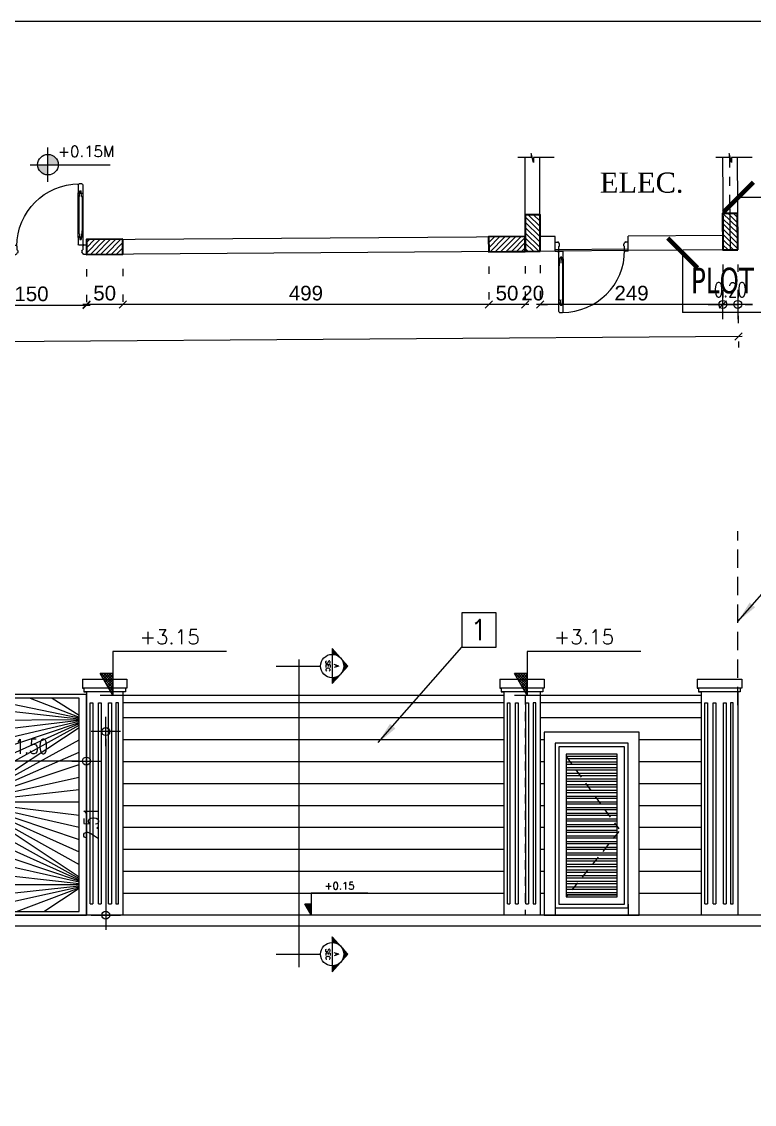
# Model space of a CAD drawing. Header units: millimetres. Extents: x -11627 to -10952, y 10244 to 10588.
# Drawn here: x -11476.38 to -11466.38, y 10417.15 to 10431.93 of the extents above; entities that cross this region are included whole.
import ezdxf
from ezdxf.enums import TextEntityAlignment as Align

# ---------------------------------------------------------------- set-up
doc = ezdxf.new("R2010")
doc.units = ezdxf.units.MM
doc.header["$PDMODE"] = 35
for name, pattern in [('DOT', [0.25, 0, -0.25]), ('GROUND FLOOR XREF - option 3$0$FATHER FR$0$CENTER2', [1.125, 0.75, -0.125, 0.125, -0.125]), ('HIDDEN', [0.375, 0.25, -0.125]), ('HIDDEN2', [0.1875, 0.125, -0.0625])]:
    doc.linetypes.add(name, pattern=pattern)
doc.layers.get('0').update_dxf_attribs({"lineweight": 5})
doc.layers.get('DEFPOINTS').update_dxf_attribs({"lineweight": 5})
for name, color, linetype, lineweight in [('A-AXIS LINE', 8, 'GROUND FLOOR XREF - option 3$0$FATHER FR$0$CENTER2', 0), ('A-GEN DIMS INTERNAL', 86, 'Continuous', 5), ('A-TEXT', 3, 'Continuous', 13), ('BORDER A1', 7, 'Continuous', 100), ('CIRCLE', 57, 'Continuous', 5), ('DIM IN', 191, 'Continuous', 5), ('DOORS', 30, 'Continuous', 9), ('DOORS-WINDOWS-Hidden', 5, 'HIDDEN2', 9), ('ELEV-BLUE', 32, 'Continuous', 9), ('ELEV-MAGENTA', 6, 'Continuous', 5), ('elev.', 42, 'Continuous', 5), ('HATCH', 8, 'Continuous', 0), ('hidden', 251, 'HIDDEN2', 5), ('Notes', 32, 'Continuous', 5), ('STAIR', 34, 'Continuous', 5), ('SYMBOLS LEVEL', 233, 'Continuous', 5), ('Title Block', 7, 'Continuous', 0), ('WALLS', 4, 'Continuous', 35)]:
    doc.layers.add(name, color=color, linetype=linetype, lineweight=lineweight)
for name, color, linetype in [('A-PLOT LIMIT', 1, 'Continuous'), ('A-REFLECT UP', 8, 'HIDDEN'), ('COLUMN', 1, 'Continuous'), ('INSERT TEXT', 1, 'Continuous')]:
    doc.layers.add(name, color=color, linetype=linetype)
doc.styles.add('DIMTEXT', font='romans.shx', dxfattribs={"width": 0.75})
doc.styles.add('Finish-Square', font='ROMANS.shx', dxfattribs={"height": 0.2})
doc.styles.add('frame', font='verdana.ttf', dxfattribs={"width": 5})
doc.styles.add('GROUND FLOOR XREF - option 3$0$STYLE1', font='arial.ttf', dxfattribs={"height": 0.2})
doc.styles.add('ROMANS', font='romans.shx', dxfattribs={"width": 0.85})
doc.styles.add('Section-Level', font='romans.shx', dxfattribs={"height": 0.2})
doc.styles.add('Section-Numbers', font='ROMANS.shx', dxfattribs={"height": 0.1875})
doc.styles.add('SIMPLEX', font='romans.shx', dxfattribs={"width": 0.75})
doc.styles.add('STYLE2', font='times.ttf', dxfattribs={"height": 0.25})
doc.styles.add('T20-200', font='ROMANS.SHX', dxfattribs={"height": 0.4})
doc.dimstyles.new('D100', dxfattribs={"dimtxt": 0.2, "dimasz": 0.1, "dimexe": 0.18, "dimexo": 0.0625, "dimgap": 0.1, "dimtad": 1, "dimzin": 0, "dimdsep": 46, "dimtxsty": 'SIMPLEX', "dimblk": 'DOT1', "dimcen": 0.1, "dimse1": 1, "dimse2": 1, "dimclrd": 256, "dimclre": 256, "dimclrt": 256, "dimadec": 0, "dimazin": 0, "dimtfac": 5, "dimtix": 1, "dimtmove": 2, "dimatfit": 3, "dimfxl": 1, "dimtolj": 1, "dimtzin": 0, "dimlwd": -1, "dimlwe": -1, "dimarcsym": 0})
doc.dimstyles.new('DIM 100', dxfattribs={"dimtxt": 0.2, "dimasz": 0.1, "dimexe": 0.15, "dimexo": 0.2, "dimgap": 0.05, "dimtad": 1, "dimdec": 0, "dimlfac": 100, "dimzin": 1, "dimdsep": 46, "dimtxsty": 'GROUND FLOOR XREF - option 3$0$STYLE1', "dimblk": 'OBLIQUE', "dimcen": 0.02, "dimdle": 0.05, "dimclrd": 256, "dimclre": 6, "dimclrt": 3, "dimadec": 1, "dimazin": 0, "dimtfac": 0.9, "dimtdec": 0, "dimtix": 1, "dimtofl": 0, "dimtmove": 2, "dimatfit": 3, "dimldrblk": 'ARCHTICK', "dimfxl": 1, "dimtolj": 1, "dimtzin": 12, "dimlwd": -1, "dimlwe": -1, "dimarcsym": 0})
doc.dimstyles.new('DIM 100 AX', dxfattribs={"dimtxt": 0.23, "dimasz": 0.1, "dimexe": 0.15, "dimexo": 0.2, "dimgap": 0.05, "dimtad": 1, "dimdec": 0, "dimlfac": 100, "dimrnd": 5, "dimzin": 1, "dimdsep": 46, "dimtxsty": 'ROMANS', "dimblk": 'OBLIQUE', "dimcen": 0.02, "dimdle": 0.05, "dimclrd": 256, "dimclre": 6, "dimclrt": 3, "dimadec": 1, "dimazin": 0, "dimtfac": 0.9, "dimtdec": 0, "dimtix": 1, "dimtofl": 0, "dimtmove": 2, "dimatfit": 3, "dimldrblk": 'ARCHTICK', "dimfxl": 1, "dimtolj": 1, "dimtzin": 12, "dimlwd": -1, "dimlwe": -1, "dimarcsym": 0})

# ---------------------------------------------------------------- blocks, each defined once
blk = doc.blocks.new('*X116')
at = {"color": 0}
for p, q in [((3.64, 1.17), (3.7, 1.22)), ((5.34, -0.39), (3.73, 1.22)), ((3.77, 0.94), (4.05, 1.22)), ((3.9, 0.72), (4.41, 1.22)), ((5.34, -0.75), (3.94, 0.66)), ((4.03, 0.5), (4.76, 1.22)), ((5.34, -0.04), (4.08, 1.22)), ((4.16, 0.27), (5.11, 1.22)), ((4.29, 0.05), (5.34, 1.1)), ((4.42, -0.18), (5.34, 0.75)), ((5.34, 0.31), (4.43, 1.22)), ((4.55, -0.4), (5.34, 0.39)), ((4.68, -0.62), (5.34, 0.04)), ((5.34, 0.67), (4.79, 1.22)), ((5.34, 1.02), (5.14, 1.22)), ((5.34, -1.1), (4.42, -0.18)), ((4.81, -0.85), (5.34, -0.31)), ((5.34, -1.45), (4.91, -1.02)), ((4.94, -1.07), (5.34, -0.67)), ((5.07, -1.3), (5.34, -1.02)), ((5.2, -1.52), (5.34, -1.37)), ((5.33, -1.75), (5.34, -1.73))]:
    blk.add_line(p, q, dxfattribs=at)
blk = doc.blocks.new('Level-Section')
at = {"color": 0}
for p, q in [((1.55, 0.6), (0, 0.6)), ((0, 0.6), (0, 0)), ((0, 0), (-0.173, 0.3)), ((0, 0.3), (-0.173, 0.3))]:
    blk.add_line(p, q, dxfattribs=at)
blk.add_line((0.173, 0), (-0.173, 0))
at = {"color": 0, "xscale": 0.1000000000000227, "yscale": 0.1000000000000227, "zscale": 0.1000000000000227}
blk.add_blockref('*X116', (-0.534, 0.178), dxfattribs=at)
at = {"color": 0, "style": 'Section-Level'}
blk.add_attdef('LEVEL', text='', height=0.2, dxfattribs=at).set_placement((0.775, 0.8), align=Align.MIDDLE_CENTER)
blk = doc.blocks.new('DOT1')
at = {"color": 0}
for p, q in [((0, -2), (0, 2)), ((-2, 0), (2, 0))]:
    blk.add_line(p, q, dxfattribs=at)
blk.add_circle((0, 0), 0.54, dxfattribs=at)
blk = doc.blocks.new('*D414')
at = {"layer": 'DEFPOINTS', "color": 0, "transparency": 16777216}
for p in [(-11476.994, 10422.238), (-11475.494, 10422.238), (-11476.994, 10421.835)]:
    blk.add_point(p, dxfattribs=at)
at = {"layer": 'DIM IN', "transparency": 16777216}
blk.add_line((-11475.594, 10421.835), (-11476.894, 10421.835), dxfattribs=at)
at = {"layer": 'DIM IN', "transparency": 16777216, "xscale": 0.1, "yscale": 0.1, "zscale": 0.1, "rotation": 180}
blk.add_blockref('DOT1', (-11476.994, 10421.835), dxfattribs=at)
at = {"layer": 'DIM IN', "transparency": 16777216, "xscale": 0.1, "yscale": 0.1, "zscale": 0.1}
blk.add_blockref('DOT1', (-11475.494, 10421.835), dxfattribs=at)
at = {"layer": 'DIM IN', "transparency": 16777216, "insert": (-11476.244, 10422.035), "char_height": 0.2, "attachment_point": 5, "style": 'SIMPLEX'}
blk.add_mtext('\\A1;1.50', dxfattribs=at)
blk = doc.blocks.new('*D416')
at = {"layer": 'DEFPOINTS', "color": 0, "transparency": 16777216}
for p in [(-11475.861, 10422.238), (-11475.861, 10419.731), (-11475.231, 10419.731)]:
    blk.add_point(p, dxfattribs=at)
at = {"layer": 'DIM IN', "transparency": 16777216}
blk.add_line((-11475.231, 10422.138), (-11475.231, 10419.831), dxfattribs=at)
at = {"layer": 'DIM IN', "transparency": 16777216, "xscale": 0.1, "yscale": 0.1, "zscale": 0.1}
for p, rotation in [((-11475.231, 10422.238), 90), ((-11475.231, 10419.731), 270)]:
    blk.add_blockref('DOT1', p, dxfattribs=dict(at, rotation=rotation))
at = {"layer": 'DIM IN', "transparency": 16777216, "insert": (-11475.431, 10420.985), "char_height": 0.2, "attachment_point": 5, "rotation": 90, "style": 'SIMPLEX'}
blk.add_mtext('\\A1;2.51', dxfattribs=at)
blk = doc.blocks.new('_Oblique')
at = {"color": 0, "linetype": 'ByBlock', "lineweight": -2}
blk.add_line((-0.5, -0.5), (0.5, 0.5), dxfattribs=at)
blk = doc.blocks.new('*D417')
at = {"layer": 'A-GEN DIMS INTERNAL', "color": 6, "linetype": 'DOT', "transparency": 16777216}
for p, q in [((-11466.601, 10428.615), (-11466.593, 10427.481)), ((-11492.4, 10428.437), (-11492.392, 10427.303))]:
    blk.add_line(p, q, dxfattribs=at)
at = {"layer": 'A-GEN DIMS INTERNAL', "transparency": 16777216}
blk.add_line((-11466.544, 10427.632), (-11492.443, 10427.452), dxfattribs=at)
at = {"layer": 'DEFPOINTS', "color": 0, "transparency": 16777216}
for p in [(-11466.603, 10428.815), (-11492.401, 10428.637), (-11492.393, 10427.453)]:
    blk.add_point(p, dxfattribs=at)
at = {"layer": 'A-GEN DIMS INTERNAL', "transparency": 16777216, "xscale": 0.1, "yscale": 0.1, "zscale": 0.1}
for p, rotation in [((-11466.594, 10427.631), 0.3965594982890153), ((-11492.393, 10427.453), 180.396559498289)]:
    blk.add_blockref('_Oblique', p, dxfattribs=dict(at, rotation=rotation))
at = {"layer": 'A-GEN DIMS INTERNAL', "color": 3, "transparency": 16777216, "insert": (-11479.495, 10427.694), "char_height": 0.2, "attachment_point": 5, "rotation": 0.3966, "style": 'GROUND FLOOR XREF - option 3$0$STYLE1'}
blk.add_mtext('\\A1;2580', dxfattribs=at)
blk = doc.blocks.new('_ArchTick')
at = {"color": 0, "linetype": 'ByBlock', "const_width": 0.15}
blk.add_lwpolyline([(-0.5, -0.5), (0.5, 0.5)], dxfattribs=at)
blk = doc.blocks.new('DDW')
at = {"layer": 'SYMBOLS LEVEL'}
h = blk.add_hatch(color=256, dxfattribs=at)
edge = h.paths.add_edge_path()
edge.add_line((-11621.43, 10035.115), (-11621.43, 10034.975))
edge.add_line((-11621.43, 10034.975), (-11621.289, 10034.975))
edge.add_arc((-11621.43, 10034.975), 0.141, 0, 90)
edge = h.paths.add_edge_path()
edge.add_line((-11621.43, 10034.834), (-11621.43, 10034.975))
edge.add_line((-11621.43, 10034.975), (-11621.571, 10034.975))
edge.add_arc((-11621.43, 10034.975), 0.141, 180, 270)
for p, q in [((-11621.43, 10034.74), (-11621.43, 10035.209)), ((-11621.674, 10034.975), (-11620.58, 10034.975))]:
    blk.add_line(p, q, dxfattribs=at)
blk.add_circle((-11621.43, 10034.975), 0.141, dxfattribs=at)
blk = doc.blocks.new('RGRRGRG')
at = {"layer": 'HATCH'}
h = blk.add_hatch(dxfattribs=at)
h.set_pattern_fill('ANSI31', color=256, scale=0.016)
h.paths.add_polyline_path([(-11006.515, 10202.75), (-11007.014, 10202.75), (-11007.014, 10202.546), (-11006.515, 10202.546)])
at = {"layer": 'WALLS'}
blk.add_lwpolyline([(-11006.515, 10202.75), (-11007.014, 10202.75), (-11007.014, 10202.546), (-11006.515, 10202.546)], close=True, dxfattribs=at)
blk = doc.blocks.new('*D419')
at = {"layer": 'DEFPOINTS', "color": 0, "transparency": 16777216}
for p in [(-11466.806, 10428.815), (-11466.603, 10428.816), (-11466.806, 10428.071)]:
    blk.add_point(p, dxfattribs=at)
at = {"layer": 'DIM IN', "transparency": 16777216}
for p, q in [((-11466.906, 10428.071), (-11467.006, 10428.071)), ((-11466.603, 10428.071), (-11466.806, 10428.071)), ((-11466.503, 10428.071), (-11466.403, 10428.071))]:
    blk.add_line(p, q, dxfattribs=at)
at = {"layer": 'DIM IN', "transparency": 16777216, "xscale": 0.1, "yscale": 0.1, "zscale": 0.1}
blk.add_blockref('DOT1', (-11466.806, 10428.071), dxfattribs=at)
at = {"layer": 'DIM IN', "transparency": 16777216, "xscale": 0.1, "yscale": 0.1, "zscale": 0.1, "rotation": 180}
blk.add_blockref('DOT1', (-11466.603, 10428.071), dxfattribs=at)
at = {"layer": 'DIM IN', "transparency": 16777216, "insert": (-11466.704, 10428.271), "char_height": 0.2, "attachment_point": 5, "style": 'SIMPLEX'}
blk.add_mtext('\\A1;0.20', dxfattribs=at)
blk = doc.blocks.new('*D420')
at = {"layer": 'A-GEN DIMS INTERNAL', "color": 6, "linetype": 'DOT', "transparency": 16777216}
for p, q in [((-11469.299, 10428.606), (-11469.299, 10427.921)), ((-11466.806, 10428.615), (-11466.806, 10427.921))]:
    blk.add_line(p, q, dxfattribs=at)
at = {"layer": 'A-GEN DIMS INTERNAL', "transparency": 16777216}
blk.add_line((-11466.756, 10428.071), (-11469.349, 10428.071), dxfattribs=at)
at = {"layer": 'DEFPOINTS', "color": 0, "transparency": 16777216}
for p in [(-11469.299, 10428.806, 0), (-11466.806, 10428.815), (-11469.299, 10428.071)]:
    blk.add_point(p, dxfattribs=at)
at = {"layer": 'A-GEN DIMS INTERNAL', "transparency": 16777216, "xscale": 0.1, "yscale": 0.1, "zscale": 0.1, "rotation": 180}
blk.add_blockref('_Oblique', (-11469.299, 10428.071), dxfattribs=at)
at = {"layer": 'A-GEN DIMS INTERNAL', "transparency": 16777216, "xscale": 0.1, "yscale": 0.1, "zscale": 0.1}
blk.add_blockref('_Oblique', (-11466.806, 10428.071), dxfattribs=at)
at = {"layer": 'A-GEN DIMS INTERNAL', "color": 3, "transparency": 16777216, "insert": (-11468.053, 10428.224), "char_height": 0.2, "attachment_point": 5, "style": 'GROUND FLOOR XREF - option 3$0$STYLE1'}
blk.add_mtext('\\A1;249', dxfattribs=at)
blk = doc.blocks.new('*D421')
at = {"layer": 'A-GEN DIMS INTERNAL', "color": 6, "linetype": 'DOT', "transparency": 16777216}
for p, q in [((-11469.504, 10428.595), (-11469.504, 10427.921)), ((-11469.3, 10428.597), (-11469.3, 10427.921))]:
    blk.add_line(p, q, dxfattribs=at)
at = {"layer": 'A-GEN DIMS INTERNAL', "transparency": 16777216}
for p, q in [((-11469.504, 10428.071), (-11469.604, 10428.071)), ((-11469.3, 10428.071), (-11469.2, 10428.071))]:
    blk.add_line(p, q, dxfattribs=at)
at = {"layer": 'DEFPOINTS', "color": 0, "transparency": 16777216}
for p in [(-11469.504, 10428.795), (-11469.3, 10428.797), (-11469.504, 10428.071)]:
    blk.add_point(p, dxfattribs=at)
at = {"layer": 'A-GEN DIMS INTERNAL', "transparency": 16777216, "xscale": 0.1, "yscale": 0.1, "zscale": 0.1}
blk.add_blockref('_Oblique', (-11469.504, 10428.071), dxfattribs=at)
at = {"layer": 'A-GEN DIMS INTERNAL', "transparency": 16777216, "xscale": 0.1, "yscale": 0.1, "zscale": 0.1, "rotation": 180}
blk.add_blockref('_Oblique', (-11469.3, 10428.071), dxfattribs=at)
at = {"layer": 'A-GEN DIMS INTERNAL', "color": 3, "transparency": 16777216, "insert": (-11469.402, 10428.224), "char_height": 0.2, "attachment_point": 5, "style": 'GROUND FLOOR XREF - option 3$0$STYLE1'}
blk.add_mtext('\\A1;20', dxfattribs=at)
blk = doc.blocks.new('*D422')
at = {"layer": 'A-GEN DIMS INTERNAL', "color": 6, "linetype": 'DOT', "transparency": 16777216}
for p, q in [((-11470.001, 10428.588), (-11470.001, 10427.921)), ((-11469.504, 10428.595), (-11469.504, 10427.921))]:
    blk.add_line(p, q, dxfattribs=at)
at = {"layer": 'A-GEN DIMS INTERNAL', "transparency": 16777216}
blk.add_line((-11469.454, 10428.071), (-11470.051, 10428.071), dxfattribs=at)
at = {"layer": 'DEFPOINTS', "color": 0, "transparency": 16777216}
for p in [(-11470.001, 10428.788, 0), (-11469.504, 10428.795), (-11470.001, 10428.071)]:
    blk.add_point(p, dxfattribs=at)
at = {"layer": 'A-GEN DIMS INTERNAL', "transparency": 16777216, "xscale": 0.1, "yscale": 0.1, "zscale": 0.1, "rotation": 180}
blk.add_blockref('_Oblique', (-11470.001, 10428.071), dxfattribs=at)
at = {"layer": 'A-GEN DIMS INTERNAL', "transparency": 16777216, "xscale": 0.1, "yscale": 0.1, "zscale": 0.1}
blk.add_blockref('_Oblique', (-11469.504, 10428.071), dxfattribs=at)
at = {"layer": 'A-GEN DIMS INTERNAL', "color": 3, "transparency": 16777216, "insert": (-11469.753, 10428.224), "char_height": 0.2, "attachment_point": 5, "style": 'GROUND FLOOR XREF - option 3$0$STYLE1'}
blk.add_mtext('\\A1;50', dxfattribs=at)
blk = doc.blocks.new('*D423')
at = {"layer": 'A-GEN DIMS INTERNAL', "color": 6, "linetype": 'DOT', "transparency": 16777216}
for p, q in [((-11470.001, 10428.588), (-11470.001, 10427.921)), ((-11474.995, 10428.557), (-11474.995, 10427.921))]:
    blk.add_line(p, q, dxfattribs=at)
at = {"layer": 'A-GEN DIMS INTERNAL', "transparency": 16777216}
blk.add_line((-11469.951, 10428.071), (-11475.045, 10428.071), dxfattribs=at)
at = {"layer": 'DEFPOINTS', "color": 0, "transparency": 16777216}
for p in [(-11474.995, 10428.757, 0), (-11470.001, 10428.788, 0), (-11474.995, 10428.071)]:
    blk.add_point(p, dxfattribs=at)
at = {"layer": 'A-GEN DIMS INTERNAL', "transparency": 16777216, "xscale": 0.1, "yscale": 0.1, "zscale": 0.1, "rotation": 180}
blk.add_blockref('_Oblique', (-11474.995, 10428.071), dxfattribs=at)
at = {"layer": 'A-GEN DIMS INTERNAL', "transparency": 16777216, "xscale": 0.1, "yscale": 0.1, "zscale": 0.1}
blk.add_blockref('_Oblique', (-11470.001, 10428.071), dxfattribs=at)
at = {"layer": 'A-GEN DIMS INTERNAL', "color": 3, "transparency": 16777216, "insert": (-11472.498, 10428.224), "char_height": 0.2, "attachment_point": 5, "style": 'GROUND FLOOR XREF - option 3$0$STYLE1'}
blk.add_mtext('\\A1;499', dxfattribs=at)
blk = doc.blocks.new('ADM FRAME-A2')
at = {"layer": 'BORDER A1', "lineweight": 25}
blk.add_lwpolyline([(-58.5291, 2.4571), (-11.5572, 2.4571), (-11.5572, 40.9433), (-58.5291, 40.9433)], close=True, dxfattribs=at)
blk = doc.blocks.new('*D758')
at = {"layer": 'A-GEN DIMS INTERNAL', "color": 6, "linetype": 'DOT', "transparency": 16777216}
for p, q in [((-11476.994, 10428.543), (-11476.994, 10427.912)), ((-11475.494, 10428.553), (-11475.494, 10427.912))]:
    blk.add_line(p, q, dxfattribs=at)
at = {"layer": 'A-GEN DIMS INTERNAL', "transparency": 16777216}
blk.add_line((-11477.044, 10428.062), (-11475.444, 10428.062), dxfattribs=at)
at = {"layer": 'DEFPOINTS', "color": 0, "transparency": 16777216}
for p in [(-11476.994, 10428.743), (-11475.494, 10428.753), (-11475.494, 10428.062)]:
    blk.add_point(p, dxfattribs=at)
at = {"layer": 'A-GEN DIMS INTERNAL', "transparency": 16777216, "xscale": 0.1, "yscale": 0.1, "zscale": 0.1, "rotation": 180}
blk.add_blockref('_Oblique', (-11476.994, 10428.062), dxfattribs=at)
at = {"layer": 'A-GEN DIMS INTERNAL', "transparency": 16777216, "xscale": 0.1, "yscale": 0.1, "zscale": 0.1}
blk.add_blockref('_Oblique', (-11475.494, 10428.062), dxfattribs=at)
at = {"layer": 'A-GEN DIMS INTERNAL', "color": 3, "transparency": 16777216, "insert": (-11476.244, 10428.214), "char_height": 0.2, "attachment_point": 5, "style": 'GROUND FLOOR XREF - option 3$0$STYLE1'}
blk.add_mtext('\\A1;150', dxfattribs=at)
blk = doc.blocks.new('D-P-10-80')
at = {"color": 0}
for p, q in [((0.04, 0.76), (0.04, 0.675)), ((0.05, 0.77), (0.08, 0.77)), ((0.09, 0.76), (0.09, 0.675)), ((0.043, 0.675), (0.04, 0.675)), ((0.04, 0.675), (0.04, 0.185)), ((0.046, 0.627), (0.046, 0.233)), ((0.048, 0.627), (0.046, 0.627)), ((0.054, 0.634), (0.058, 0.685)), ((0.056, 0.666), (0.058, 0.695)), ((0.072, 0.695), (0.058, 0.695)), ((0.072, 0.685), (0.058, 0.685)), ((0.074, 0.666), (0.072, 0.695)), ((0.076, 0.634), (0.072, 0.685)), ((0.082, 0.627), (0.084, 0.627)), ((0.084, 0.627), (0.084, 0.233)), ((0.087, 0.675), (0.09, 0.675)), ((0.09, 0.185), (0.09, 0.675)), ((0.046, 0.233), (0.046, 0.259)), ((0.084, 0.233), (0.084, 0.259)), ((0.043, 0.185), (0.04, 0.185)), ((0.04, 0.185), (0.04, 0.11)), ((0.048, 0.233), (0.046, 0.233)), ((0.054, 0.227), (0.058, 0.175)), ((0.056, 0.195), (0.058, 0.165)), ((0.072, 0.175), (0.058, 0.175)), ((0.072, 0.165), (0.058, 0.165)), ((0.076, 0.227), (0.072, 0.175)), ((0.074, 0.195), (0.072, 0.165)), ((0.082, 0.233), (0.084, 0.233)), ((0.087, 0.185), (0.09, 0.185)), ((0.09, 0.185), (0.09, 0.11)), ((0, 0.1), (0.03, 0.1)), ((0, 0.1), (0, 0)), ((0, 0), (0.03, 0)), ((0.027, 0.102), (0.027, 0.101)), ((0.028, 0.103), (0.036, 0.103)), ((0.028, 0.1), (0.037, 0.1)), ((0.033, 0.103), (0.035, 0.103)), ((0.036, 0.103), (0.035, 0.103)), ((0.037, 0.112), (0.037, 0.104)), ((0.037, 0.105), (0.037, 0.104)), ((0.042, 0.103), (0.037, 0.103)), ((0.037, 0.103), (0.037, 0.098)), ((0.038, 0.113), (0.039, 0.113)), ((0.04, 0.112), (0.04, 0.103)), ((0.04, 0.09), (0.04, 0.05)), ((0.04, 0.05), (0.04, 0.05)), ((0.04, 0.013), (0.04, 0.01)), ((0.05, 0.1), (0.08, 0.1)), ((0.05, 0.04), (0.05, 0.023)), ((0.75, 0.04), (0.75, 0.023)), ((0.76, 0.09), (0.76, 0.05)), ((0.76, 0.05), (0.76, 0.05)), ((0.76, 0.013), (0.76, 0.01)), ((0.8, 0.1), (0.77, 0.1)), ((0.8, 0), (0.77, 0)), ((0.8, 0.1), (0.8, 0))]:
    blk.add_line(p, q, dxfattribs=at)
for radius in [0.00367, 0.00201]:
    blk.add_circle((0.037, 0.103), radius, dxfattribs=at)
for centre, radius, start, end in [((0.05, 0.76), 0.01, 90, 180), ((0.08, 0.76), 0.01, 0, 90), ((0.08, 0.09), 0.68, 0, 90), ((0.053, 0.675), 0.01, 180, 286.6378), ((0.054, 0.627), 0.00659, 89.3814, 180.0004), ((0.077, 0.675), 0.01, 253.3622, 0), ((0.076, 0.627), 0.00659, 359.9999, 90.6186), ((0.053, 0.185), 0.01, 73.3622, 180), ((0.054, 0.233), 0.00659, 179.9996, 270.6186), ((0.077, 0.185), 0.01, 0, 106.6378), ((0.076, 0.233), 0.00659, 269.3814, 0.0001), ((0.028, 0.102), 0.001, 90, 180), ((0.028, 0.101), 0.001, 180, 270), ((0.03, 0.09), 0.01, 0, 90), ((0.03, 0.01), 0.01, 270, 0), ((0.036, 0.104), 0.001, 270, 0), ((0.038, 0.112), 0.001, 90, 180), ((0.037, 0.103), 0.0025, 270, 0), ((0.039, 0.112), 0.001, 0, 90), ((0.05, 0.11), 0.01, 180, 270), ((0.04, 0.04), 0.01, 0, 90), ((0.04, 0.023), 0.01, 270, 0), ((0.08, 0.11), 0.01, 270, 0), ((0.76, 0.04), 0.01, 90, 180), ((0.76, 0.023), 0.01, 180, 270), ((0.77, 0.09), 0.01, 90, 180), ((0.77, 0.01), 0.01, 180, 270)]:
    blk.add_arc(centre, radius, start, end, dxfattribs=at)
blk = doc.blocks.new('*D772')
at = {"layer": 'A-GEN DIMS INTERNAL', "color": 6, "linetype": 'DOT', "transparency": 16777216}
for p, q in [((-11475.494, 10428.553), (-11475.494, 10427.921)), ((-11474.995, 10428.557), (-11474.995, 10427.921))]:
    blk.add_line(p, q, dxfattribs=at)
at = {"layer": 'A-GEN DIMS INTERNAL', "transparency": 16777216}
blk.add_line((-11474.945, 10428.071), (-11475.544, 10428.071), dxfattribs=at)
at = {"layer": 'DEFPOINTS', "color": 0, "transparency": 16777216}
for p in [(-11475.494, 10428.753, 0), (-11474.995, 10428.757, 0), (-11475.494, 10428.071)]:
    blk.add_point(p, dxfattribs=at)
at = {"layer": 'A-GEN DIMS INTERNAL', "transparency": 16777216, "xscale": 0.1, "yscale": 0.1, "zscale": 0.1, "rotation": 180}
blk.add_blockref('_Oblique', (-11475.494, 10428.071), dxfattribs=at)
at = {"layer": 'A-GEN DIMS INTERNAL', "transparency": 16777216, "xscale": 0.1, "yscale": 0.1, "zscale": 0.1}
blk.add_blockref('_Oblique', (-11474.995, 10428.071), dxfattribs=at)
at = {"layer": 'A-GEN DIMS INTERNAL', "color": 3, "transparency": 16777216, "insert": (-11475.245, 10428.224), "char_height": 0.2, "attachment_point": 5, "style": 'GROUND FLOOR XREF - option 3$0$STYLE1'}
blk.add_mtext('\\A1;50', dxfattribs=at)
blk = doc.blocks.new('*X11')
at = {"color": 0}
for p, q in [((3.18, 7.43), (3.15, 7.46)), ((3.2, 7.44), (3.82, 8.07)), ((3.4, 7.56), (3.33, 7.63)), ((3.63, 7.68), (3.52, 7.79)), ((3.88, 7.79), (3.71, 7.96)), ((4.14, 7.88), (3.89, 8.13)), ((3.92, 7.81), (5.46, 9.35)), ((4.41, 7.96), (4.08, 8.3)), ((4.71, 8.02), (4.27, 8.46)), ((4.43, 7.97), (5.65, 9.19)), ((5.02, 8.06), (4.45, 8.63)), ((5.36, 8.08), (4.64, 8.8)), ((5.73, 8.06), (4.83, 8.96)), ((4.86, 8.04), (5.84, 9.02)), ((6.14, 8), (5.01, 9.13)), ((6.62, 7.87), (5.2, 9.3)), ((5.25, 8.07), (6.02, 8.85)), ((5.59, 8.07), (6.21, 8.68)), ((7.24, 7.61), (5.78, 9.07)), ((5.92, 8.04), (6.4, 8.52)), ((6.22, 7.98), (6.58, 8.35)), ((6.5, 7.91), (6.77, 8.18)), ((6.76, 7.82), (6.96, 8.02)), ((7.01, 7.72), (7.14, 7.85)), ((7.25, 7.6), (7.33, 7.68)), ((7.47, 7.47), (7.52, 7.52)), ((-0.54, 4.08), (-0.59, 4.12)), ((-0.52, 4.08), (0.48, 5.07)), ((-0.19, 4.08), (-0.4, 4.29)), ((0.17, 4.08), (-0.21, 4.46)), ((-0.17, 4.08), (2, 6.24)), ((0.52, 4.08), (-0.03, 4.62)), ((0.87, 4.08), (0.16, 4.79)), ((0.19, 4.08), (1.63, 5.52)), ((1.23, 4.08), (0.35, 4.96)), ((1.37, 4.29), (0.53, 5.12)), ((0.54, 4.08), (1.47, 5.01)), ((1.4, 4.61), (0.72, 5.29)), ((0.89, 4.08), (1.39, 4.58)), ((1.45, 4.91), (0.91, 5.46)), ((1.52, 5.2), (1.09, 5.62)), ((1.25, 4.08), (1.36, 4.19)), ((1.61, 5.46), (1.28, 5.79)), ((1.71, 5.71), (1.47, 5.96)), ((1.83, 5.95), (1.65, 6.13)), ((1.96, 6.17), (1.84, 6.29)), ((2.1, 6.39), (2.03, 6.46)), ((2.25, 6.59), (2.21, 6.63)), ((2.41, 6.78), (2.4, 6.79)), ((2.59, 6.96), (2.59, 6.96)), ((2.77, 7.13), (2.77, 7.13)), ((2.97, 7.28), (2.96, 7.29)), ((7.69, 7.33), (7.7, 7.35)), ((7.89, 7.18), (7.89, 7.18)), ((8.08, 7.02), (8.08, 7.02)), ((8.25, 6.84), (8.26, 6.85)), ((8.42, 6.65), (8.45, 6.68)), ((8.58, 6.46), (8.64, 6.51)), ((8.72, 6.25), (8.82, 6.35)), ((8.85, 6.03), (9.01, 6.18)), ((10.77, 4.08), (8.89, 5.96)), ((8.98, 5.79), (9.2, 6.01)), ((9.08, 5.55), (9.38, 5.85)), ((11.13, 4.08), (9.13, 6.07)), ((10.42, 4.08), (9.16, 5.34)), ((9.17, 5.29), (9.57, 5.68)), ((9.25, 5.01), (9.76, 5.51)), ((10.07, 4.08), (9.29, 4.86)), ((9.31, 4.71), (9.94, 5.35)), ((9.35, 4.4), (10.13, 5.18)), ((9.71, 4.08), (9.35, 4.44)), ((9.38, 4.08), (10.32, 5.01)), ((9.73, 4.08), (10.5, 4.85)), ((10.09, 4.08), (10.69, 4.68)), ((10.44, 4.08), (10.88, 4.51)), ((10.79, 4.08), (11.06, 4.34)), ((11.15, 4.08), (11.25, 4.18))]:
    blk.add_line(p, q, dxfattribs=at)
blk = doc.blocks.new('Section-Up')
at = {"color": 0}
for p, q in [((-0.6, 0), (0, 0.537)), ((0.6, 0), (0, 0.537)), ((-0.6, 0), (0.6, 0))]:
    blk.add_line(p, q, dxfattribs=at)
blk.add_circle((0, 0), 0.4, dxfattribs=at)
at = {"color": 0, "xscale": 0.1, "yscale": 0.1, "zscale": 0.1}
blk.add_blockref('*X11', (-0.536, -0.408), dxfattribs=at)
at = {"color": 0, "style": 'Section-Numbers'}
for tag, p in [('00', (0, 0.147)), ('0000', (0, -0.147))]:
    blk.add_attdef(tag, text='', height=0.15, dxfattribs=at).set_placement(p, align=Align.MIDDLE_CENTER)
blk = doc.blocks.new('column1')
for p, q in [((-0.553, 3.223), (0.054, 3.223)), ((0.035, 3.099), (-0.553, 3.099)), ((0, 3.05), (-0.534, 3.05)), ((-0.499, 3.05), (-0.499, 0)), ((0, 3.05), (0, 0)), ((-0.449, 0.156), (-0.413, 0.156)), ((-0.336, 0.156), (-0.3, 0.156)), ((-0.196, 0.156), (-0.159, 0.156)), ((-0.097, 0.156), (-0.061, 0.156))]:
    blk.add_line(p, q)
at = {"elevation": 0}
for points in [[(-0.553, 3.223), (-0.553, 3.099), (-0.534, 3.099), (-0.534, 3.05), (-0.499, 3.05)], [(-0.449, 0.156), (-0.449, 2.901), (-0.413, 2.901), (-0.413, 1.304)], [(-0.413, 2.901), (-0.413, 0.156)], [(-0.336, 0.156), (-0.336, 2.901)], [(-0.336, 1.426), (-0.336, 2.901), (-0.3, 2.901), (-0.3, 1.493)], [(-0.3, 2.901), (-0.3, 0.156)], [(-0.196, 0.156), (-0.196, 2.901)], [(-0.196, 1.449), (-0.196, 2.901), (-0.159, 2.901), (-0.159, 1.393)], [(-0.159, 2.901), (-0.159, 0.156)], [(-0.097, 2.901), (-0.097, 0.156)], [(-0.061, 0.156), (-0.061, 2.901), (-0.097, 2.901), (-0.097, 1.304)]]:
    blk.add_lwpolyline(points, dxfattribs=at)
blk.add_lwpolyline([(0.054, 3.223), (0.054, 3.099), (0.035, 3.099), (0.035, 3.05), (0, 3.05)])
blk = doc.blocks.new('Finish-Square')
at = {"color": 0}
blk.add_lwpolyline([(-0.15, -0.15), (0.15, -0.15), (0.15, 0.15), (-0.15, 0.15)], close=True, dxfattribs=at)
at = {"color": 0, "style": 'Finish-Square'}
blk.add_attdef('1', text='', height=0.18, dxfattribs=at).set_placement((0, 0), align=Align.MIDDLE_CENTER)
blk = doc.blocks.new('6')
at = {"layer": 'INSERT TEXT', "color": 9}
for p, q in [((-11474.995, 10422.431), (-11469.798, 10422.431)), ((-11469.299, 10422.431, 0), (-11467.101, 10422.431, 0)), ((-11474.995, 10422.131), (-11469.798, 10422.131)), ((-11469.299, 10422.131, 0), (-11469.245, 10422.131, 0)), ((-11467.947, 10422.131, 0), (-11467.101, 10422.131, 0)), ((-11474.995, 10421.831), (-11469.798, 10421.831)), ((-11469.299, 10421.831, 0), (-11469.245, 10421.831, 0)), ((-11467.947, 10421.831, 0), (-11467.101, 10421.831, 0)), ((-11474.995, 10421.531), (-11469.798, 10421.531)), ((-11469.299, 10421.531, 0), (-11469.245, 10421.531, 0)), ((-11467.947, 10421.531, 0), (-11467.101, 10421.531, 0)), ((-11474.995, 10421.231), (-11469.798, 10421.231)), ((-11469.299, 10421.231, 0), (-11469.245, 10421.231, 0)), ((-11467.947, 10421.231, 0), (-11467.101, 10421.231, 0)), ((-11474.995, 10420.931), (-11469.798, 10420.931)), ((-11469.299, 10420.931, 0), (-11469.245, 10420.931, 0)), ((-11467.947, 10420.931, 0), (-11467.101, 10420.931, 0)), ((-11474.995, 10420.631), (-11469.798, 10420.631)), ((-11469.299, 10420.631, 0), (-11469.245, 10420.631, 0)), ((-11467.947, 10420.631, 0), (-11467.101, 10420.631, 0)), ((-11474.995, 10420.331), (-11469.798, 10420.331)), ((-11469.299, 10420.331, 0), (-11469.245, 10420.331, 0)), ((-11467.947, 10420.331, 0), (-11467.101, 10420.331, 0)), ((-11474.995, 10420.031), (-11469.798, 10420.031)), ((-11469.299, 10420.031, 0), (-11469.245, 10420.031, 0)), ((-11467.947, 10420.031, 0), (-11467.101, 10420.031, 0))]:
    blk.add_line(p, q, dxfattribs=at)
blk = doc.blocks.new('22')
at = {"layer": 'INSERT TEXT', "color": 9}
for points in [[(1.5, 3.014), (0, 3.014), (0, 0), (1.5, 0)], [(1.4, 2.964), (0.1, 2.964), (0.1, 0.05), (1.4, 0.05)]]:
    blk.add_lwpolyline(points, close=True, dxfattribs=at)
for points in [[(0.1, 2.964), (1.4, 2.697)], [(0.73, 2.964), (1.4, 2.702)], [(1.033, 2.964), (1.4, 2.73)], [(0.1, 2.828), (1.4, 2.683)], [(0.1, 2.664), (1.4, 2.674)], [(0.1, 2.51), (1.4, 2.661)], [(0.1, 2.344), (1.4, 2.648)], [(0.1, 2.195), (1.4, 2.629)], [(0.1, 2.03), (1.4, 2.619)], [(0.1, 1.877), (1.4, 2.594)], [(0.1, 1.709), (1.4, 2.564)], [(0.1, 1.68), (1.4, 2.393)], [(0.1, 1.657), (1.4, 2.224)], [(0.1, 1.624), (1.4, 2.056)], [(0.1, 1.598), (1.4, 1.885)], [(0.1, 1.57), (1.4, 1.715)], [(0.1, 1.549), (1.4, 1.549)], [(0.1, 1.527), (1.4, 1.368)], [(0.1, 1.496), (1.4, 1.203)], [(0.1, 1.472), (1.4, 1.034)], [(0.1, 1.446), (1.4, 0.866)], [(0.1, 1.417), (1.4, 0.692)], [(0.1, 1.389), (1.4, 0.526)], [(0.1, 1.224), (1.4, 0.501)], [(0.1, 1.064), (1.4, 0.484)], [(0.1, 0.908), (1.4, 0.471)], [(0.1, 0.748), (1.4, 0.456)], [(0.1, 0.58), (1.4, 0.433)], [(0.1, 0.418), (1.4, 0.418)], [(0.1, 0.261), (1.4, 0.401)], [(0.1, 0.1), (1.4, 0.386)], [(0.543, 0.05), (1.4, 0.374)], [(0.919, 0.05), (1.4, 0.369)]]:
    blk.add_lwpolyline(points, dxfattribs=at)
blk = doc.blocks.new('*U110')
blk.add_lwpolyline([(0.8, 0.75), (0.8, -0.8), (-0.75, -0.8)])
at = {"style": 'DIMTEXT', "width": 0.75}
blk.add_attdef('F.F.L', (0.846, -0.827), '', height=0.338, dxfattribs=at)
for points in [[(0, 0.75), (0.8, 0.75)], [(-0.75, 0), (-0.75, -0.8)]]:
    blk.add_leader(points, dimstyle='DIM 100 AX', override={"dimasz": 0.4, "dimtad": 0})

msp = doc.modelspace()

# ---------------------------------------------------------------- linework, layer by layer
at = {"layer": 'A-AXIS LINE'}
msp.add_line((-11466.703, 10428.815), (-11466.713, 10430.076), dxfattribs=at)
at = {"layer": 'A-PLOT LIMIT'}
for p, q in [((-11469.504, 10428.995), (-11475.494, 10428.953)), ((-11475.494, 10428.753), (-11475.494, 10428.953)), ((-11469.097, 10428.798), (-11469.097, 10428.998)), ((-11469.097, 10428.923), (-11469.059, 10428.923)), ((-11469.097, 10428.798), (-11469.097, 10428.923)), ((-11469.047, 10428.907), (-11469.047, 10428.911)), ((-11469.047, 10428.811), (-11469.047, 10428.861)), ((-11469.047, 10428.861), (-11469.047, 10428.861)), ((-11469.034, 10428.873), (-11469.034, 10428.894)), ((-11468.159, 10428.873), (-11468.159, 10428.894)), ((-11468.147, 10428.907), (-11468.147, 10428.911)), ((-11468.147, 10428.861), (-11468.147, 10428.861)), ((-11468.147, 10428.811), (-11468.147, 10428.861)), ((-11468.097, 10428.923), (-11468.134, 10428.923)), ((-11468.097, 10428.805), (-11468.097, 10429.005)), ((-11468.097, 10428.798), (-11468.097, 10428.923)), ((-11469.097, 10428.798), (-11475.494, 10428.753)), ((-11469.097, 10428.798), (-11469.059, 10428.798)), ((-11469.062, 10428.796), (-11469.062, 10428.797)), ((-11469.061, 10428.798), (-11469.05, 10428.798)), ((-11469.061, 10428.795), (-11469.051, 10428.795)), ((-11469.055, 10428.795), (-11469.052, 10428.795)), ((-11469.051, 10428.795), (-11469.053, 10428.795)), ((-11469.05, 10428.795), (-11469.05, 10428.8)), ((-11469.044, 10428.795), (-11469.05, 10428.795)), ((-11469.05, 10428.784), (-11469.05, 10428.794)), ((-11469.05, 10428.792), (-11469.05, 10428.794)), ((-11469.049, 10428.782), (-11469.048, 10428.782)), ((-11469.047, 10428.784), (-11469.047, 10428.795)), ((-11469.047, 10428.691), (-11469.047, 10428.786)), ((-11469.034, 10428.798), (-11468.997, 10428.798)), ((-11469.027, 10428.68), (-11469.024, 10428.716)), ((-11469.006, 10428.716), (-11469.024, 10428.716)), ((-11469.004, 10428.68), (-11469.006, 10428.716)), ((-11468.984, 10428.691), (-11468.984, 10428.786)), ((-11468.097, 10428.798), (-11468.134, 10428.798)), ((-11469.043, 10428.691), (-11469.047, 10428.691)), ((-11469.047, 10428.079), (-11469.047, 10428.691)), ((-11469.037, 10428.631), (-11469.039, 10428.631)), ((-11469.039, 10428.631), (-11469.039, 10428.599)), ((-11469.039, 10428.139), (-11469.039, 10428.631)), ((-11469.029, 10428.64), (-11469.025, 10428.704)), ((-11469.006, 10428.704), (-11469.025, 10428.704)), ((-11469.002, 10428.64), (-11469.006, 10428.704)), ((-11468.994, 10428.631), (-11468.992, 10428.631)), ((-11468.992, 10428.631), (-11468.992, 10428.599)), ((-11468.992, 10428.139), (-11468.992, 10428.631)), ((-11468.988, 10428.691), (-11468.984, 10428.691)), ((-11468.984, 10428.691), (-11468.984, 10428.079)), ((-11469.037, 10428.139), (-11469.039, 10428.139)), ((-11469.029, 10428.131), (-11469.025, 10428.067)), ((-11469.002, 10428.131), (-11469.006, 10428.067)), ((-11468.994, 10428.139), (-11468.992, 10428.139)), ((-11469.043, 10428.079), (-11469.047, 10428.079)), ((-11469.047, 10427.973), (-11469.047, 10428.079)), ((-11469.027, 10428.091), (-11469.024, 10428.054)), ((-11469.006, 10428.067), (-11469.025, 10428.067)), ((-11469.006, 10428.054), (-11469.024, 10428.054)), ((-11469.004, 10428.091), (-11469.006, 10428.054)), ((-11468.988, 10428.079), (-11468.984, 10428.079)), ((-11468.984, 10427.973), (-11468.984, 10428.079)), ((-11469.034, 10427.961), (-11468.997, 10427.961))]:
    msp.add_line(p, q, dxfattribs=at)
for points in [[(-11469.504, 10428.995), (-11469.504, 10430.076)], [(-11469.097, 10428.998), (-11469.304, 10428.997), (-11469.304, 10430.076)], [(-11466.612, 10430.076), (-11466.603, 10428.815), (-11468.097, 10428.805)], [(-11466.812, 10430.076), (-11466.804, 10429.014), (-11468.097, 10429.005)], [(-11469.097, 10428.798), (-11469.504, 10428.795)]]:
    msp.add_lwpolyline(points, dxfattribs=at)
for radius in [0.00459, 0.00252]:
    msp.add_circle((-11469.05, 10428.795), radius, dxfattribs=at)
for centre, radius, start, end in [((-11469.059, 10428.911), 0.0125, 0, 90), ((-11469.047, 10428.894), 0.0125, 0, 90), ((-11469.047, 10428.873), 0.0125, 270, 0), ((-11468.147, 10428.894), 0.0125, 90, 180), ((-11468.147, 10428.873), 0.0125, 180, 270), ((-11468.134, 10428.911), 0.0125, 90, 180), ((-11469.061, 10428.797), 0.00125, 90, 180), ((-11469.061, 10428.796), 0.00125, 180, 270), ((-11469.059, 10428.811), 0.0125, 270, 0), ((-11469.051, 10428.794), 0.00125, 0, 90), ((-11469.05, 10428.795), 0.00312, 360, 90), ((-11469.049, 10428.784), 0.00125, 180, 270), ((-11469.048, 10428.784), 0.00125, 270, 0), ((-11469.034, 10428.786), 0.0125, 90, 180), ((-11468.997, 10428.811), 0.85, 270, 0), ((-11468.997, 10428.786), 0.0125, 0, 90), ((-11468.134, 10428.811), 0.0125, 180, 270), ((-11469.03, 10428.691), 0.0125, 180, 286.6378), ((-11469.029, 10428.631), 0.00823, 89.3814, 180.0004), ((-11469, 10428.691), 0.0125, 253.3622, 0), ((-11469.002, 10428.631), 0.00823, 359.9999, 90.6186), ((-11469.029, 10428.139), 0.00823, 179.9996, 270.6186), ((-11469.002, 10428.139), 0.00823, 269.3814, 0.0001), ((-11469.034, 10427.973), 0.0125, 180, 270), ((-11469.03, 10428.079), 0.0125, 73.3622, 180), ((-11469, 10428.079), 0.0125, 0, 106.6378), ((-11468.997, 10427.973), 0.0125, 270, 0)]:
    msp.add_arc(centre, radius, start, end, dxfattribs=at)
at = {"layer": 'A-REFLECT UP'}
msp.add_line((-11466.603, 10422.599), (-11466.603, 10424.973), dxfattribs=at)
at = {"layer": 'DIM IN'}
for p, q in [((-11468.097, 10428.825), (-11469.097, 10428.818)), ((-11468.097, 10428.805), (-11469.097, 10428.798)), ((-11472.904, 10423.133), (-11472.298, 10423.133)), ((-11472.595, 10423.224), (-11472.595, 10419.023)), ((-11472.904, 10419.198), (-11472.298, 10419.198))]:
    msp.add_line(p, q, dxfattribs=at)
for points in [[(-11469.109, 10430.076), (-11469.39, 10430.076), (-11469.39, 10430.01), (-11469.421, 10430.132), (-11469.421, 10430.076), (-11469.606, 10430.076)], [(-11466.406, 10430.076), (-11466.686, 10430.076), (-11466.686, 10430.01), (-11466.718, 10430.132), (-11466.718, 10430.076), (-11466.902, 10430.076)]]:
    msp.add_lwpolyline(points, dxfattribs=at)
at = {"layer": 'DOORS-WINDOWS-Hidden'}
for p, q in [((-11468.945, 10421.9), (-11468.227, 10420.912)), ((-11468.227, 10420.876), (-11468.945, 10419.981))]:
    msp.add_line(p, q, dxfattribs=at)
at = {"layer": 'ELEV-BLUE', "ltscale": 0.5}
for p, q in [((-11468.247, 10420.035), (-11468.945, 10420.035)), ((-11468.247, 10420.01), (-11468.945, 10420.01))]:
    msp.add_line(p, q, dxfattribs=at)
for points in [[(-11468.247, 10421.897), (-11468.945, 10421.897), (-11468.945, 10421.872), (-11468.247, 10421.872)], [(-11468.247, 10421.82), (-11468.945, 10421.82), (-11468.945, 10421.795), (-11468.247, 10421.795)], [(-11468.247, 10421.742), (-11468.945, 10421.742), (-11468.945, 10421.717), (-11468.247, 10421.717)], [(-11468.247, 10421.664), (-11468.945, 10421.664), (-11468.945, 10421.639), (-11468.247, 10421.639)], [(-11468.247, 10421.587), (-11468.945, 10421.587), (-11468.945, 10421.562), (-11468.247, 10421.562)], [(-11468.247, 10421.509), (-11468.945, 10421.509), (-11468.945, 10421.484), (-11468.247, 10421.484)], [(-11468.247, 10421.432), (-11468.945, 10421.432), (-11468.945, 10421.407), (-11468.247, 10421.407)], [(-11468.247, 10421.354), (-11468.945, 10421.354), (-11468.945, 10421.329), (-11468.247, 10421.329)], [(-11468.247, 10421.276), (-11468.945, 10421.276), (-11468.945, 10421.251), (-11468.247, 10421.251)], [(-11468.247, 10421.199), (-11468.945, 10421.199), (-11468.945, 10421.174), (-11468.247, 10421.174)], [(-11468.247, 10421.121), (-11468.945, 10421.121), (-11468.945, 10421.096), (-11468.247, 10421.096)], [(-11468.247, 10421.044), (-11468.945, 10421.044), (-11468.945, 10421.019), (-11468.247, 10421.019)], [(-11468.247, 10420.966), (-11468.945, 10420.966), (-11468.945, 10420.941), (-11468.247, 10420.941)], [(-11468.247, 10420.888), (-11468.945, 10420.888), (-11468.945, 10420.863), (-11468.247, 10420.863)], [(-11468.247, 10420.811), (-11468.945, 10420.811), (-11468.945, 10420.786), (-11468.247, 10420.786)], [(-11468.247, 10420.733), (-11468.945, 10420.733), (-11468.945, 10420.708), (-11468.247, 10420.708)], [(-11468.247, 10420.656), (-11468.945, 10420.656), (-11468.945, 10420.631), (-11468.247, 10420.631)], [(-11468.247, 10420.578), (-11468.945, 10420.578), (-11468.945, 10420.553), (-11468.247, 10420.553)], [(-11468.247, 10420.5), (-11468.945, 10420.5), (-11468.945, 10420.475), (-11468.247, 10420.475)], [(-11468.247, 10420.423), (-11468.945, 10420.423), (-11468.945, 10420.398), (-11468.247, 10420.398)], [(-11468.247, 10420.345), (-11468.945, 10420.345), (-11468.945, 10420.32), (-11468.247, 10420.32)], [(-11468.247, 10420.268), (-11468.945, 10420.268), (-11468.945, 10420.243), (-11468.247, 10420.243)], [(-11468.247, 10420.19), (-11468.945, 10420.19), (-11468.945, 10420.165), (-11468.247, 10420.165)], [(-11468.247, 10420.112), (-11468.945, 10420.112), (-11468.945, 10420.087), (-11468.247, 10420.087)], [(-11468.247, 10420.035), (-11468.945, 10420.035), (-11468.945, 10420.01), (-11468.247, 10420.01)]]:
    msp.add_lwpolyline(points, close=True, dxfattribs=at)
at = {"layer": 'ELEV-MAGENTA'}
for p, q in [((-11469.095, 10419.881), (-11469.095, 10419.731)), ((-11468.097, 10419.881), (-11468.097, 10419.731))]:
    msp.add_line(p, q, dxfattribs=at)
msp.add_lwpolyline([(-11468.097, 10419.881), (-11468.097, 10422.081), (-11469.095, 10422.081), (-11469.095, 10419.881)], dxfattribs=at)
for points in [[(-11468.147, 10422.031), (-11469.045, 10422.031), (-11469.045, 10419.881), (-11468.147, 10419.881)], [(-11468.247, 10421.931), (-11468.945, 10421.931), (-11468.945, 10419.981), (-11468.247, 10419.981)]]:
    msp.add_lwpolyline(points, close=True, dxfattribs=at)
at = {"layer": 'elev.'}
for p, q in [((-11469.798, 10422.731), (-11474.995, 10422.731)), ((-11467.101, 10422.731), (-11469.299, 10422.731)), ((-11469.798, 10422.631), (-11474.995, 10422.631)), ((-11467.101, 10422.631), (-11469.299, 10422.631)), ((-11462.846, 10419.731), (-11496.833, 10419.731)), ((-11462.846, 10419.581), (-11496.833, 10419.581))]:
    msp.add_line(p, q, dxfattribs=at)
for points in [[(-11467.947, 10422.231), (-11469.245, 10422.231), (-11469.245, 10419.731), (-11467.947, 10419.731)], [(-11468.097, 10422.081), (-11469.095, 10422.081), (-11469.095, 10419.831), (-11468.097, 10419.831)]]:
    msp.add_lwpolyline(points, close=True, dxfattribs=at)
at = {"layer": 'hidden'}
for p, q in [((-11469.097, 10428.798), (-11469.097, 10428.998)), ((-11468.097, 10428.805), (-11468.097, 10429.005)), ((-11469.504, 10422.731), (-11469.504, 10419.731))]:
    msp.add_line(p, q, dxfattribs=at)

# ---------------------------------------------------------------- block references
at = {"layer": 'A-PLOT LIMIT'}
ref = msp.add_blockref('*U110', (-11466.593, 10428.774), dxfattribs=dict(at, xscale=1.016, yscale=1.016, zscale=1.016))
ref.add_attrib('%%P0.00', 'PLOT LIMIT', (-11467.241, 10428.222), dxfattribs={"layer": '0', "color": 0, "linetype": 'Continuous', "height": 0.35, "style": 'frame', "width": 0.7})
at = {"layer": 'CIRCLE', "xscale": 0.3980111353874913, "yscale": 0.3980111353874913, "zscale": 0.3980111353874913, "rotation": 270}
for p in [(-11472.139, 10423.133), (-11472.139, 10419.198)]:
    msp.add_blockref('Section-Up', p, dxfattribs=at).add_auto_attribs({'00': 'A', '0000': 'SEC'})
at = {"layer": 'COLUMN', "color": 7}
for p in [(-11474.995, 10419.731, 0), (-11469.299, 10419.731, 0), (-11466.603, 10419.731)]:
    msp.add_blockref('column1', p, dxfattribs=at)
at = {"layer": 'DIM IN', "extrusion": (3.82891e-12, -1.09784e-09, 1), "rotation": 270.3996576816062}
for p in [(-21592.33, -648.599, 0), (-21595.027, -648.618, 0)]:
    msp.add_blockref('RGRRGRG', p, dxfattribs=at)
at = {"layer": 'DIM IN', "extrusion": (1.09784e-09, 3.82891e-12, 1), "rotation": 0.3996576816061682}
for p in [(-397.582, 303.233, 0), (-392.09, 303.268, 0)]:
    msp.add_blockref('RGRRGRG', p, dxfattribs=at)
at = {"layer": 'DIM IN'}
for p in [(-11475.132, 10422.731), (-11469.477, 10422.731)]:
    msp.add_blockref('Level-Section', p, dxfattribs=at).add_auto_attribs({'LEVEL': '+3.15'})
at = {"layer": 'DIM IN', "xscale": 0.5, "yscale": 0.5, "zscale": 0.5}
msp.add_blockref('Level-Section', (-11472.427, 10419.733), dxfattribs=at).add_auto_attribs({'LEVEL': '+0.15'})
at = {"layer": 'DOORS', "xscale": -1.249966897242222, "yscale": 1.249966897242222, "zscale": 1.249966897242222}
msp.add_blockref('D-P-10-80', (-11475.494, 10428.753), dxfattribs=at)
at = {"layer": 'INSERT TEXT', "color": 242, "true_color": 0xcd2027}
for name, p in [('22', (-11476.994, 10419.731)), ('6', (0, 0))]:
    msp.add_blockref(name, p, dxfattribs=at)
at = {"layer": 'Notes', "xscale": 1.559999999999999, "yscale": 1.559999999999999, "zscale": 1.559999999999999}
msp.add_blockref('Finish-Square', (-11470.134, 10423.626, -0.001), dxfattribs=at).add_auto_attribs({'1': '1'})
at = {"layer": 'STAIR', "ltscale": 0.3}
msp.add_blockref('DDW', (145.411, 395.004), dxfattribs=at)
at = {"layer": 'Title Block', "xscale": 1.485590213708992, "yscale": 1.485590213708992, "zscale": 1.485590213708992}
msp.add_blockref('ADM FRAME-A2', (-11425.603, 10371.107), dxfattribs=at)

# ---------------------------------------------------------------- texts
at = {"layer": 'A-TEXT', "style": 'STYLE2'}
msp.add_text('ELEC.', height=0.2749, dxfattribs=at).set_placement((-11467.914, 10429.734), align=Align.MIDDLE_CENTER)
at = {"layer": 'SYMBOLS LEVEL', "insert": (-11475.885, 10430.234), "char_height": 0.15, "width": 1.10671, "attachment_point": 1, "style": 'T20-200'}
msp.add_mtext('+0.15M', dxfattribs=at)

# ---------------------------------------------------------------- dimensions: what is measured, and where the dimension line sits
at = {"layer": 'A-GEN DIMS INTERNAL'}
dim = msp.add_aligned_dim(p1=(-11466.603, 10428.815), p2=(-11492.401, 10428.637), distance=1.184, dimstyle='DIM 100', dxfattribs=at)
dim.commit()
dim.dimension.update_dxf_attribs({"geometry": '*D417', "text_midpoint": (-11479.495, 10427.694)})
for base, p1, p2, picture, middle in [((-11475.494, 10428.062), (-11476.994, 10428.743), (-11475.494, 10428.753), '*D758', (-11476.244, 10428.214)), ((-11475.494, 10428.071), (-11474.995, 10428.757, 0), (-11475.494, 10428.753, 0), '*D772', (-11475.245, 10428.224)), ((-11474.995, 10428.071), (-11470.001, 10428.788, 0), (-11474.995, 10428.757, 0), '*D423', (-11472.498, 10428.224)), ((-11470.001, 10428.071), (-11469.504, 10428.795), (-11470.001, 10428.788, 0), '*D422', (-11469.753, 10428.224)), ((-11469.504, 10428.071), (-11469.3, 10428.797), (-11469.504, 10428.795), '*D421', (-11469.402, 10428.224)), ((-11469.299, 10428.071), (-11466.806, 10428.815), (-11469.299, 10428.806, 0), '*D420', (-11468.053, 10428.224))]:
    dim = msp.add_linear_dim(base=base, p1=p1, p2=p2, dimstyle='DIM 100', dxfattribs=at)
    dim.commit()
    dim.dimension.update_dxf_attribs({"geometry": picture, "text_midpoint": middle})
at = {"layer": 'DIM IN'}
for base, p1, p2, picture, middle in [((-11466.806, 10428.071), (-11466.603, 10428.816), (-11466.806, 10428.815), '*D419', (-11466.704, 10428.271)), ((-11476.994, 10421.835), (-11475.494, 10422.238), (-11476.994, 10422.238), '*D414', (-11476.244, 10422.035))]:
    dim = msp.add_linear_dim(base=base, p1=p1, p2=p2, dimstyle='D100', dxfattribs=at)
    dim.commit()
    dim.dimension.update_dxf_attribs({"geometry": picture, "text_midpoint": middle})
dim = msp.add_linear_dim(base=(-11475.231, 10419.731), p1=(-11475.861, 10422.238), p2=(-11475.861, 10419.731), angle=90, dimstyle='D100', dxfattribs=at)
dim.commit()
dim.dimension.update_dxf_attribs({"geometry": '*D416', "text_midpoint": (-11475.431, 10420.985)})

# ---------------------------------------------------------------- leaders
at = {"layer": 'Notes'}
for points in [[(-11466.601, 10423.742, 5.548), (-11465.458, 10425.046, 5.548)], [(-11471.511, 10422.087, -0.001), (-11470.368, 10423.392, -0.001)]]:
    msp.add_leader(points, dimstyle='D100', override={"dimasz": 0.3, "dimfxl": 0, "dimfxlon": 1, "dimarcsym": 1}, dxfattribs=at)

doc.saveas('drawing.dxf')
